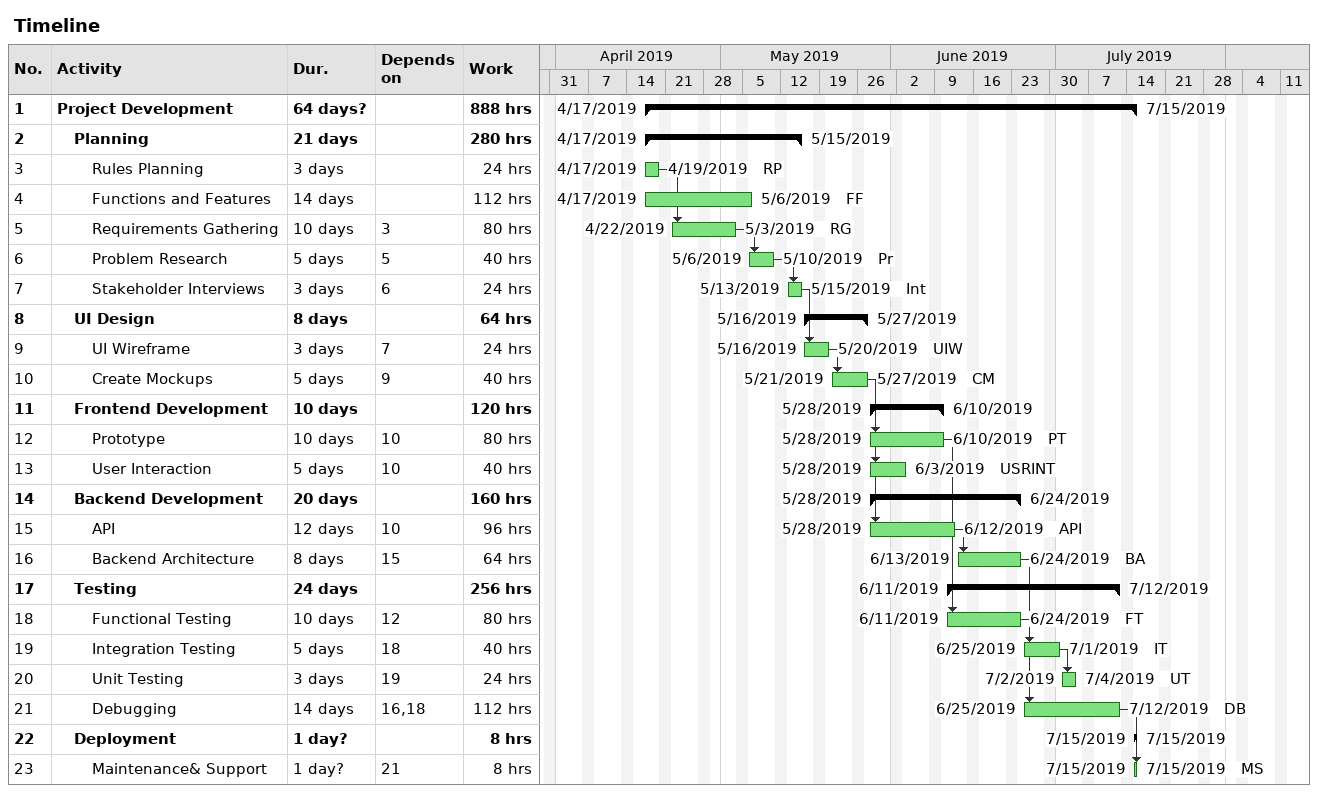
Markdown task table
Timeline

| ID | Level | Task | Duration | Start | Finish | Predecessors | Resources | Work (h) |
|---|---|---|---|---|---|---|---|---|
| 1 | 1 | **Project Development** | 64d? | 2019-04-17 | 2019-07-15 |  |  | 888 |
| 2 | 2 | **Planning** | 21d | 2019-04-17 | 2019-05-15 |  |  | 280 |
| 3 | 3 | Rules Planning | 3d | 2019-04-17 | 2019-04-19 |  | RP | 24 |
| 4 | 3 | Functions and Features | 14d | 2019-04-17 | 2019-05-06 |  | FF | 112 |
| 5 | 3 | Requirements Gathering | 10d | 2019-04-22 | 2019-05-03 | 3 | RG | 80 |
| 6 | 3 | Problem Research | 5d | 2019-05-06 | 2019-05-10 | 5 | Pr | 40 |
| 7 | 3 | Stakeholder Interviews | 3d | 2019-05-13 | 2019-05-15 | 6 | Int | 24 |
| 8 | 2 | **UI Design** | 8d | 2019-05-16 | 2019-05-27 |  |  | 64 |
| 9 | 3 | UI Wireframe | 3d | 2019-05-16 | 2019-05-20 | 7 | UIW | 24 |
| 10 | 3 | Create Mockups | 5d | 2019-05-21 | 2019-05-27 | 9 | CM | 40 |
| 11 | 2 | **Frontend Development** | 10d | 2019-05-28 | 2019-06-10 |  |  | 120 |
| 12 | 3 | Prototype | 10d | 2019-05-28 | 2019-06-10 | 10 | PT | 80 |
| 13 | 3 | User Interaction | 5d | 2019-05-28 | 2019-06-03 | 10 | USRINT | 40 |
| 14 | 2 | **Backend Development** | 20d | 2019-05-28 | 2019-06-24 |  |  | 160 |
| 15 | 3 | API | 12d | 2019-05-28 | 2019-06-12 | 10 | API | 96 |
| 16 | 3 | Backend Architecture | 8d | 2019-06-13 | 2019-06-24 | 15 | BA | 64 |
| 17 | 2 | **Testing** | 24d | 2019-06-11 | 2019-07-12 |  |  | 256 |
| 18 | 3 | Functional Testing | 10d | 2019-06-11 | 2019-06-24 | 12 | FT | 80 |
| 19 | 3 | Integration Testing | 5d | 2019-06-25 | 2019-07-01 | 18 | IT | 40 |
| 20 | 3 | Unit Testing | 3d | 2019-07-02 | 2019-07-04 | 19 | UT | 24 |
| 21 | 3 | Debugging | 14d | 2019-06-25 | 2019-07-12 | 16, 18 | DB | 112 |
| 22 | 2 | **Deployment** | 1d? | 2019-07-15 | 2019-07-15 |  |  | 8 |
| 23 | 3 | Maintenance& Support | 1d? | 2019-07-15 | 2019-07-15 | 21 | MS | 8 |
